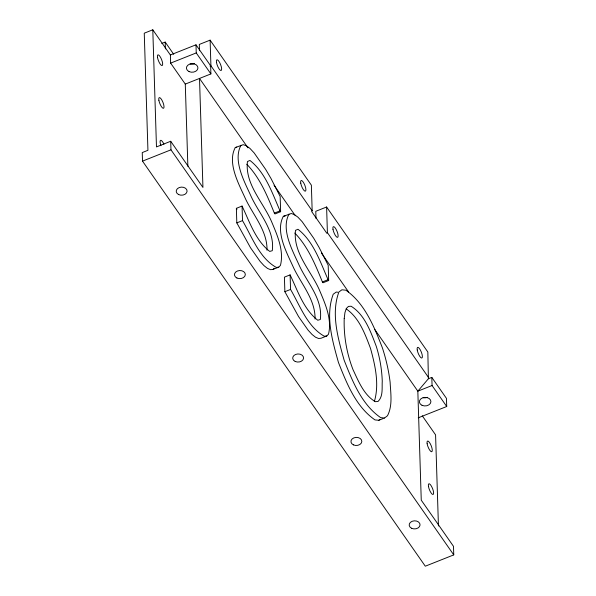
<?xml version="1.0" encoding="UTF-8"?>
<svg xmlns="http://www.w3.org/2000/svg" width="596" height="596" viewBox="0 0 596 596"><rect width="100%" height="100%" fill="white"/><g stroke="black" fill="none" stroke-linecap="round" stroke-linejoin="round"><path stroke-width="0.89" d="M267.015 250.231C267.448 231.114 253.516 215.573 245.649 199.153C239.197 184.693 226.875 163.237 235.264 147.54L243.228 144.686L246.342 145.774L249.873 148.344L254.112 152.874L265.667 169.406L271.009 178.524L280.157 196.471L280.634 211.699L274.942 213.964L274.354 213.122C267.336 195.831 259.938 177.824 246.774 164.235M315.06 319.046C315.485 299.93 301.554 284.389 293.686 267.969C287.242 253.509 274.92 232.053 283.309 216.355L291.265 213.502L294.379 214.59L297.918 217.16L302.157 221.69L313.712 238.221L319.046 247.34L328.195 265.287L328.679 280.515L322.987 282.78L322.391 281.938C315.381 264.646 307.976 246.64 294.811 233.051M374.333 401.622C379.496 384.278 375.219 365.467 370.526 348.444C365.132 334.17 359.291 317.824 346.216 308.914M240.955 145.275C232.567 160.972 244.889 182.436 251.341 196.896C259.29 213.994 274.994 230.577 272.283 250.692L269.742 251.43C255.446 240.315 249.65 221.831 242.058 206.06L236.366 208.324L236.821 222.882L250.529 247.772L260.05 261.331L264.006 265.645L267.515 268.431L270.584 269.683L273.057 269.414L278.749 267.157L280.463 265.376C284.001 251.11 277.81 236.433 272.32 223.425C264.214 203.08 244.718 184.849 247.452 161.523L249.955 160.451C265.563 172.669 272.253 193.246 280.046 210.857L280.634 211.699M289 214.091C280.612 229.788 292.934 251.251 299.378 265.712C307.335 282.809 323.032 299.393 320.32 319.508L317.78 320.246C303.483 309.13 297.695 290.647 290.103 274.875L284.411 277.14L284.866 291.697L298.566 316.588L308.095 330.147L312.043 334.46L315.552 337.239L318.622 338.498L321.095 338.23L326.787 335.973L328.5 334.192C332.046 319.925 325.848 305.241 320.357 292.241C312.259 271.895 292.755 253.665 295.497 230.339L297.993 229.266C313.6 241.484 320.29 262.061 328.091 279.673L328.679 280.515M199.496 50.734L199.302 44.439L210.112 40.141L210.917 65.791L210.366 66.439L210.068 66.022L210.641 65.798L195.987 44.804L170.374 54.988L170.627 63.109L185.281 84.096L187.867 166.306M210.112 40.141L311.365 185.17L312.17 210.82L311.611 211.468L326.854 233.297L327.405 232.649L326.601 206.998L315.783 211.297L316.014 218.486M326.601 206.998L427.846 352.027L428.39 378.751L417.833 391.17L421.253 500.171L453.489 546.338L453.757 554.891L425.298 566.2L142.511 161.129L142.243 152.576L147.935 150.311L144.254 33.19L152.792 29.8L170.374 54.988M273.057 269.414L274.197 268.23M337.813 292.226L336.226 292.062L333.209 294.238C325.111 316.036 332.441 340.912 338.439 362.45C346.708 383.347 355.879 406.695 374.988 419.912L378.81 420.284L380.01 419.368M384.509 418.027L387.497 415.74C392.794 405.451 390.656 393.3 390.119 382.215C388.681 370.481 386.037 358.934 382.334 347.699C374.176 326.764 364.886 303.535 345.896 290.2L341.918 289.805L338.9 291.98C330.802 313.779 338.133 338.647 344.13 360.185C352.4 381.082 361.571 404.438 380.68 417.654L384.509 418.027L378.81 420.284M161.777 43.433L165.196 42.078L173.719 54.288M170.627 63.109L196.24 52.932L195.987 44.804M185.281 84.096L210.895 73.919L210.641 65.798M247.966 147.853L199.511 78.441L202.938 187.442L170.702 141.267L156.472 146.921L152.792 29.8M142.511 161.129L170.97 149.82L170.702 141.267M236.821 222.882L242.512 220.617L242.058 206.06M274.354 213.122L280.046 210.857M284.866 291.697L290.557 289.433L290.103 274.875M322.391 281.938L328.091 279.673M428.39 378.751L431.809 377.387L446.456 398.381L446.717 406.502L418.25 417.811M431.809 377.387L432.063 385.515L417.833 391.17L374.698 329.387M235.264 147.54L236.776 147.145M283.309 216.355L285.573 215.759M278.749 267.157L276.276 267.418C259.282 257.912 251.929 236.739 242.512 220.617M326.787 335.973L324.313 336.233C307.327 326.727 299.967 305.554 290.557 289.433M210.917 65.791L312.17 210.82M327.405 232.649L428.651 377.678M432.063 385.515L446.717 406.502M196.24 52.932L210.895 73.919M274.056 185.222L295.355 215.737M321.453 253.106L348.608 292.01M422.259 415.792L435.579 434.871L438.44 525.97M236.366 208.324L236.999 209.226M170.97 149.82L453.757 554.891M165.196 42.078L165.405 48.917M194.564 63.601A5.766 4.291 -1.8 0 1 190.169 63.936M427.541 397.316A5.766 4.291 -1.8 0 1 423.145 397.651M160.95 145.729A5.766 1.684 68.3 0 1 160.562 140.343A5.766 1.684 68.3 0 1 163.945 144.239M344.212 318.555C343.624 335.965 346.745 353.45 353.033 369.684C358.501 381.246 363.821 394.932 375.324 401.682L377.998 401.481C383.377 396.385 381.82 387.847 382.26 381.142C381.827 369.282 379.808 357.496 376.218 346.179C370.667 331.734 364.849 314.785 351.118 306.24L348.451 306.404L346.358 308.475L344.95 312.527L344.212 318.555M417.237 350.023A5.766 1.684 68.3 0 0 421.7 358.069A5.766 1.684 68.3 0 0 420.322 349.941A5.766 1.684 68.3 0 0 417.237 350.023M332.985 229.341A5.766 1.684 68.3 0 0 337.455 237.387A5.766 1.684 68.3 0 0 336.07 229.259A5.766 1.684 68.3 0 0 332.985 229.341M300.749 183.166A5.766 1.684 68.3 0 0 305.219 191.212A5.766 1.684 68.3 0 0 303.833 183.084A5.766 1.684 68.3 0 0 300.749 183.166M216.497 62.483A5.766 1.684 68.3 0 0 220.967 70.529A5.766 1.684 68.3 0 0 219.581 62.401A5.766 1.684 68.3 0 0 216.497 62.483M189.066 71.602A5.766 4.291 -1.8 0 0 197.939 68.071A5.766 4.291 -1.8 0 0 189.55 64.167A5.766 4.291 -1.8 0 0 189.066 71.602M422.043 405.31A5.766 4.291 -1.8 0 0 430.915 401.786A5.766 4.291 -1.8 0 0 422.519 397.882A5.766 4.291 -1.8 0 0 422.043 405.31M157.523 57.536A5.766 1.684 68.3 0 0 161.993 65.582A5.766 1.684 68.3 0 0 160.607 57.454A5.766 1.684 68.3 0 0 157.523 57.536M158.871 100.284A5.766 1.684 68.3 0 0 163.334 108.33A5.766 1.684 68.3 0 0 161.948 100.195A5.766 1.684 68.3 0 0 158.871 100.284M428.472 486.47A5.766 1.684 68.3 0 0 432.942 494.509A5.766 1.684 68.3 0 0 431.556 486.381A5.766 1.684 68.3 0 0 428.472 486.47M427.131 443.722A5.766 1.684 68.3 0 0 431.593 451.768A5.766 1.684 68.3 0 0 430.208 443.64A5.766 1.684 68.3 0 0 427.131 443.722M178.703 194.601A5.446 4.053 -1.8 0 0 187.084 191.271A5.446 4.053 -1.8 0 0 179.158 187.584A5.446 4.053 -1.8 0 0 178.703 194.601M236.947 278.027A5.446 4.053 -1.8 0 0 245.329 274.696A5.446 4.053 -1.8 0 0 237.402 271.009A5.446 4.053 -1.8 0 0 236.947 278.027M295.191 361.459A5.446 4.053 -1.8 0 0 303.573 358.129A5.446 4.053 -1.8 0 0 295.646 354.441A5.446 4.053 -1.8 0 0 295.191 361.459M353.435 444.884A5.446 4.053 -1.8 0 0 361.817 441.554A5.446 4.053 -1.8 0 0 353.89 437.866A5.446 4.053 -1.8 0 0 353.435 444.884M411.672 528.317A5.446 4.053 -1.8 0 0 420.053 524.987A5.446 4.053 -1.8 0 0 412.127 521.299A5.446 4.053 -1.8 0 0 411.672 528.317"/></g></svg>
